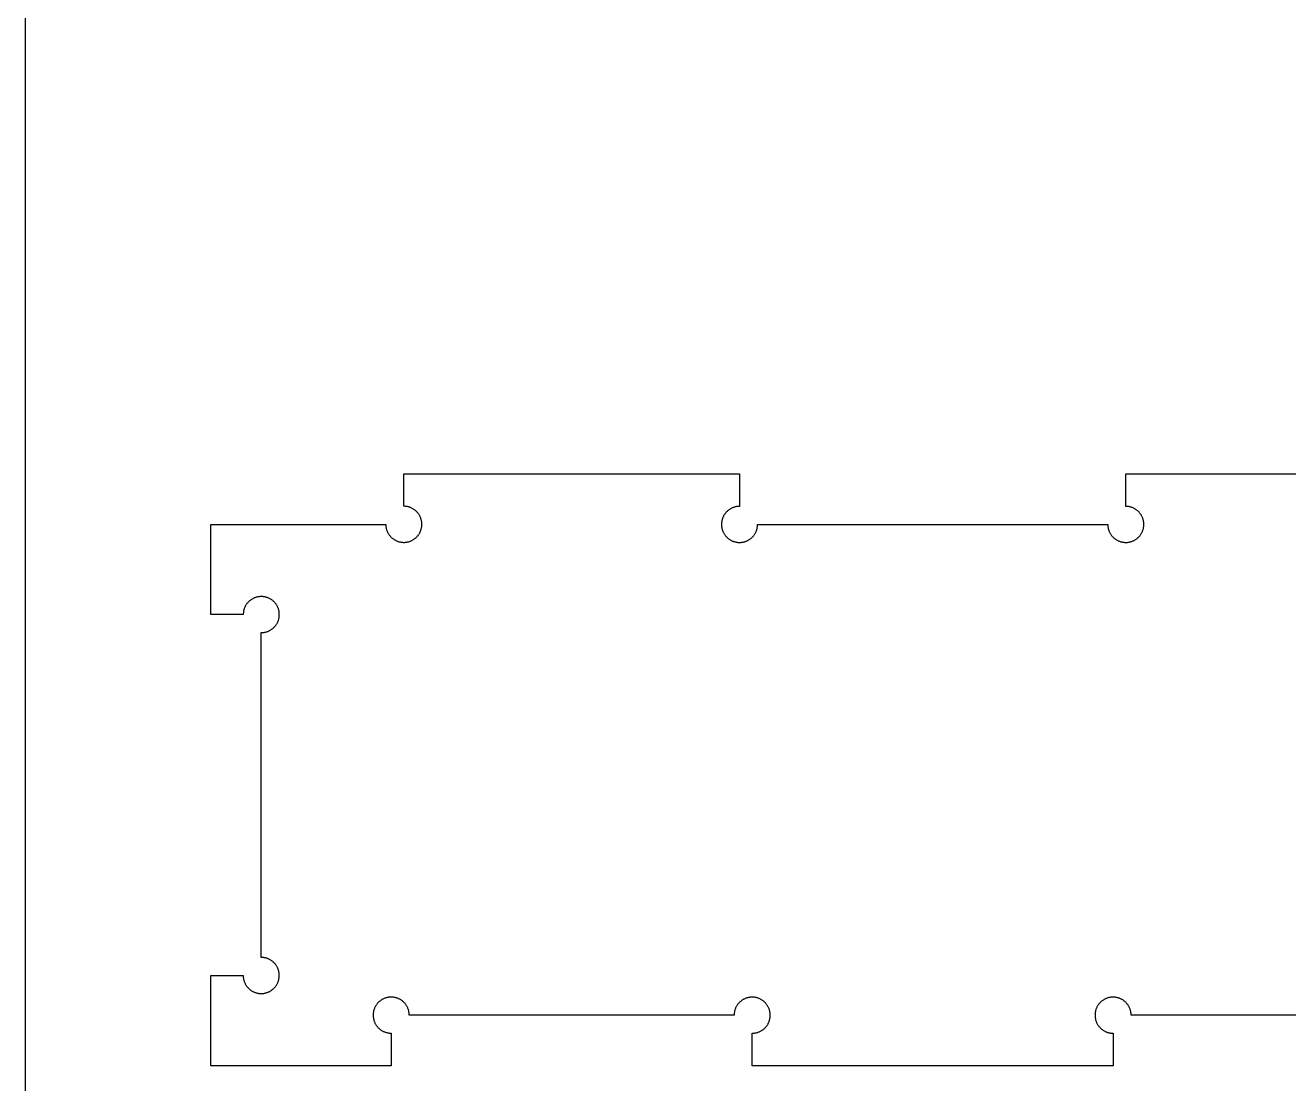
# Model space of a CAD drawing. Header units: millimetres. Extents: x -5 to 101, y -5 to 95.
# Drawn here: x -5 to 30, y 15.67 to 45 of the extents above; entities that cross this region are included whole.
import ezdxf

# ---------------------------------------------------------------- set-up
doc = ezdxf.new("R2010")
doc.units = ezdxf.units.MM
doc.layers.add('Default', color=18, linetype='Continuous', true_color=0x000000)

msp = doc.modelspace()

# ---------------------------------------------------------------- linework, layer by layer
at = {"layer": 'Default'}
for p, q in [((-5, 95), (-5, -5)), ((5.486, 31.671), (5.486, 32.569)), ((5.486, 32.569), (14.786, 32.569)), ((14.786, 32.569), (14.786, 31.668)), ((25.486, 31.669), (25.486, 32.569)), ((25.486, 32.569), (34.786, 32.569)), ((5.503, 31.67), (5.486, 31.671)), ((5.52, 31.669), (5.503, 31.67)), ((5.538, 31.668), (5.52, 31.669)), ((5.555, 31.666), (5.538, 31.668)), ((5.572, 31.663), (5.555, 31.666)), ((5.589, 31.66), (5.572, 31.663)), ((5.606, 31.656), (5.589, 31.66)), ((5.623, 31.651), (5.606, 31.656)), ((5.64, 31.646), (5.623, 31.651)), ((5.656, 31.641), (5.64, 31.646)), ((5.673, 31.634), (5.656, 31.641)), ((5.689, 31.627), (5.673, 31.634)), ((5.705, 31.62), (5.689, 31.627)), ((5.72, 31.612), (5.705, 31.62)), ((5.735, 31.604), (5.72, 31.612)), ((5.75, 31.595), (5.735, 31.604)), ((5.765, 31.585), (5.75, 31.595)), ((5.779, 31.575), (5.765, 31.585)), ((5.793, 31.565), (5.779, 31.575)), ((5.807, 31.554), (5.793, 31.565)), ((5.82, 31.542), (5.807, 31.554)), ((5.833, 31.531), (5.82, 31.542)), ((5.845, 31.518), (5.833, 31.531)), ((5.857, 31.506), (5.845, 31.518)), ((5.869, 31.492), (5.857, 31.506)), ((14.416, 31.505), (14.405, 31.492)), ((14.428, 31.518), (14.416, 31.505)), ((14.441, 31.53), (14.428, 31.518)), ((14.453, 31.542), (14.441, 31.53)), ((14.467, 31.553), (14.453, 31.542)), ((14.48, 31.564), (14.467, 31.553)), ((14.494, 31.574), (14.48, 31.564)), ((14.508, 31.584), (14.494, 31.574)), ((14.523, 31.593), (14.508, 31.584)), ((14.538, 31.602), (14.523, 31.593)), ((14.553, 31.611), (14.538, 31.602)), ((14.568, 31.618), (14.553, 31.611)), ((14.584, 31.626), (14.568, 31.618)), ((14.6, 31.632), (14.584, 31.626)), ((14.616, 31.639), (14.6, 31.632)), ((14.633, 31.644), (14.616, 31.639)), ((14.649, 31.649), (14.633, 31.644)), ((14.666, 31.654), (14.649, 31.649)), ((14.683, 31.658), (14.666, 31.654)), ((14.7, 31.661), (14.683, 31.658)), ((14.717, 31.663), (14.7, 31.661)), ((14.734, 31.666), (14.717, 31.663)), ((14.751, 31.667), (14.734, 31.666)), ((14.769, 31.668), (14.751, 31.667)), ((14.786, 31.668), (14.769, 31.668)), ((25.503, 31.669), (25.486, 31.669)), ((25.52, 31.668), (25.503, 31.669)), ((25.537, 31.667), (25.52, 31.668)), ((25.555, 31.664), (25.537, 31.667)), ((25.572, 31.662), (25.555, 31.664)), ((25.589, 31.658), (25.572, 31.662)), ((25.606, 31.655), (25.589, 31.658)), ((25.622, 31.65), (25.606, 31.655)), ((25.639, 31.645), (25.622, 31.65)), ((25.655, 31.64), (25.639, 31.645)), ((25.672, 31.633), (25.655, 31.64)), ((25.688, 31.627), (25.672, 31.633)), ((25.703, 31.619), (25.688, 31.627)), ((25.719, 31.612), (25.703, 31.619)), ((25.734, 31.603), (25.719, 31.612)), ((25.749, 31.595), (25.734, 31.603)), ((25.763, 31.585), (25.749, 31.595)), ((25.778, 31.575), (25.763, 31.585)), ((25.792, 31.565), (25.778, 31.575)), ((25.805, 31.554), (25.792, 31.565)), ((25.818, 31.543), (25.805, 31.554)), ((25.831, 31.531), (25.818, 31.543)), ((25.843, 31.519), (25.831, 31.531)), ((25.855, 31.506), (25.843, 31.519)), ((25.867, 31.493), (25.855, 31.506)), ((0.136, 28.669), (0.136, 31.169)), ((0.136, 31.169), (4.986, 31.169)), ((4.986, 31.169), (4.986, 31.152)), ((4.986, 31.152), (4.987, 31.134)), ((5.88, 31.479), (5.869, 31.492)), ((5.89, 31.465), (5.88, 31.479)), ((5.9, 31.451), (5.89, 31.465)), ((5.91, 31.436), (5.9, 31.451)), ((5.919, 31.421), (5.91, 31.436)), ((5.927, 31.406), (5.919, 31.421)), ((5.935, 31.39), (5.927, 31.406)), ((5.942, 31.374), (5.935, 31.39)), ((5.949, 31.358), (5.942, 31.374)), ((5.955, 31.342), (5.949, 31.358)), ((5.961, 31.326), (5.955, 31.342)), ((5.966, 31.309), (5.961, 31.326)), ((5.971, 31.292), (5.966, 31.309)), ((5.975, 31.275), (5.971, 31.292)), ((5.978, 31.258), (5.975, 31.275)), ((5.981, 31.241), (5.978, 31.258)), ((5.983, 31.224), (5.981, 31.241)), ((5.985, 31.206), (5.983, 31.224)), ((5.986, 31.189), (5.985, 31.206)), ((5.985, 31.136), (5.986, 31.154)), ((5.986, 31.171), (5.986, 31.189)), ((5.986, 31.154), (5.986, 31.171)), ((14.287, 31.191), (14.286, 31.174)), ((14.286, 31.174), (14.286, 31.157)), ((14.286, 31.157), (14.287, 31.139)), ((14.288, 31.208), (14.287, 31.191)), ((14.289, 31.226), (14.288, 31.208)), ((14.292, 31.243), (14.289, 31.226)), ((14.295, 31.26), (14.292, 31.243)), ((14.298, 31.277), (14.295, 31.26)), ((14.302, 31.294), (14.298, 31.277)), ((14.307, 31.31), (14.302, 31.294)), ((14.312, 31.327), (14.307, 31.31)), ((14.318, 31.343), (14.312, 31.327)), ((14.324, 31.359), (14.318, 31.343)), ((14.331, 31.375), (14.324, 31.359)), ((14.338, 31.391), (14.331, 31.375)), ((14.346, 31.406), (14.338, 31.391)), ((14.355, 31.421), (14.346, 31.406)), ((14.364, 31.436), (14.355, 31.421)), ((14.374, 31.451), (14.364, 31.436)), ((14.384, 31.465), (14.374, 31.451)), ((14.394, 31.479), (14.384, 31.465)), ((14.405, 31.492), (14.394, 31.479)), ((15.285, 31.134), (15.286, 31.152)), ((15.286, 31.152), (15.286, 31.169)), ((15.286, 31.169), (24.986, 31.169)), ((24.986, 31.169), (24.986, 31.152)), ((24.986, 31.152), (24.987, 31.134)), ((25.878, 31.48), (25.867, 31.493)), ((25.888, 31.466), (25.878, 31.48)), ((25.898, 31.452), (25.888, 31.466)), ((25.908, 31.438), (25.898, 31.452)), ((25.917, 31.423), (25.908, 31.438)), ((25.925, 31.408), (25.917, 31.423)), ((25.933, 31.392), (25.925, 31.408)), ((25.941, 31.377), (25.933, 31.392)), ((25.948, 31.361), (25.941, 31.377)), ((25.954, 31.345), (25.948, 31.361)), ((25.96, 31.328), (25.954, 31.345)), ((25.965, 31.312), (25.96, 31.328)), ((25.97, 31.295), (25.965, 31.312)), ((25.974, 31.278), (25.97, 31.295)), ((25.977, 31.261), (25.974, 31.278)), ((25.98, 31.244), (25.977, 31.261)), ((25.983, 31.227), (25.98, 31.244)), ((25.984, 31.21), (25.983, 31.227)), ((25.985, 31.193), (25.984, 31.21)), ((25.986, 31.175), (25.985, 31.193)), ((25.985, 31.141), (25.986, 31.158)), ((25.986, 31.158), (25.986, 31.175)), ((4.987, 31.134), (4.989, 31.117)), ((4.989, 31.117), (4.991, 31.099)), ((4.991, 31.099), (4.994, 31.082)), ((4.994, 31.082), (4.997, 31.065)), ((4.997, 31.065), (5.001, 31.048)), ((5.001, 31.048), (5.006, 31.031)), ((5.006, 31.031), (5.011, 31.015)), ((5.011, 31.015), (5.017, 30.998)), ((5.017, 30.998), (5.023, 30.982)), ((5.023, 30.982), (5.03, 30.966)), ((5.03, 30.966), (5.037, 30.95)), ((5.037, 30.95), (5.045, 30.935)), ((5.045, 30.935), (5.054, 30.919)), ((5.054, 30.919), (5.063, 30.904)), ((5.063, 30.904), (5.072, 30.89)), ((5.072, 30.89), (5.082, 30.876)), ((5.082, 30.876), (5.093, 30.862)), ((5.093, 30.862), (5.104, 30.848)), ((5.104, 30.848), (5.115, 30.835)), ((5.115, 30.835), (5.127, 30.822)), ((5.127, 30.822), (5.139, 30.81)), ((5.139, 30.81), (5.152, 30.798)), ((5.821, 30.8), (5.834, 30.812)), ((5.834, 30.812), (5.846, 30.824)), ((5.846, 30.824), (5.858, 30.837)), ((5.858, 30.837), (5.869, 30.85)), ((5.869, 30.85), (5.88, 30.863)), ((5.88, 30.863), (5.891, 30.877)), ((5.891, 30.877), (5.901, 30.892)), ((5.901, 30.892), (5.91, 30.906)), ((5.91, 30.906), (5.919, 30.921)), ((5.919, 30.921), (5.928, 30.937)), ((5.928, 30.937), (5.936, 30.952)), ((5.936, 30.952), (5.943, 30.968)), ((5.943, 30.968), (5.95, 30.984)), ((5.95, 30.984), (5.956, 31)), ((5.956, 31), (5.962, 31.017)), ((5.962, 31.017), (5.967, 31.033)), ((5.967, 31.033), (5.971, 31.05)), ((5.971, 31.05), (5.975, 31.067)), ((5.975, 31.067), (5.978, 31.084)), ((5.978, 31.084), (5.981, 31.102)), ((5.981, 31.102), (5.983, 31.119)), ((5.983, 31.119), (5.985, 31.136)), ((14.287, 31.139), (14.288, 31.122)), ((14.288, 31.122), (14.29, 31.105)), ((14.29, 31.105), (14.293, 31.088)), ((14.293, 31.088), (14.296, 31.07)), ((14.296, 31.07), (14.299, 31.054)), ((14.299, 31.054), (14.304, 31.037)), ((14.304, 31.037), (14.309, 31.02)), ((14.309, 31.02), (14.314, 31.004)), ((14.314, 31.004), (14.32, 30.987)), ((14.32, 30.987), (14.326, 30.971)), ((14.326, 30.971), (14.334, 30.956)), ((14.334, 30.956), (14.341, 30.94)), ((14.341, 30.94), (14.349, 30.925)), ((14.349, 30.925), (14.358, 30.91)), ((14.358, 30.91), (14.367, 30.895)), ((14.367, 30.895), (14.377, 30.881)), ((14.377, 30.881), (14.387, 30.867)), ((14.387, 30.867), (14.398, 30.853)), ((14.398, 30.853), (14.409, 30.84)), ((14.409, 30.84), (14.421, 30.827)), ((14.421, 30.827), (14.433, 30.814)), ((14.433, 30.814), (14.445, 30.802)), ((14.445, 30.802), (14.458, 30.791)), ((15.123, 30.799), (15.136, 30.811)), ((15.136, 30.811), (15.148, 30.823)), ((15.148, 30.823), (15.16, 30.836)), ((15.16, 30.836), (15.171, 30.849)), ((15.171, 30.849), (15.182, 30.863)), ((15.182, 30.863), (15.192, 30.877)), ((15.192, 30.877), (15.202, 30.891)), ((15.202, 30.891), (15.212, 30.906)), ((15.212, 30.906), (15.22, 30.92)), ((15.22, 30.92), (15.229, 30.936)), ((15.229, 30.936), (15.236, 30.951)), ((15.236, 30.951), (15.244, 30.967)), ((15.244, 30.967), (15.25, 30.983)), ((15.25, 30.983), (15.257, 30.999)), ((15.257, 30.999), (15.262, 31.015)), ((15.262, 31.015), (15.267, 31.032)), ((15.267, 31.032), (15.272, 31.049)), ((15.272, 31.049), (15.275, 31.066)), ((15.275, 31.066), (15.279, 31.083)), ((15.279, 31.083), (15.281, 31.1)), ((15.281, 31.1), (15.283, 31.117)), ((15.283, 31.117), (15.285, 31.134)), ((24.987, 31.134), (24.989, 31.117)), ((24.989, 31.117), (24.991, 31.1)), ((24.991, 31.1), (24.994, 31.083)), ((24.994, 31.083), (24.997, 31.066)), ((24.997, 31.066), (25.001, 31.049)), ((25.001, 31.049), (25.005, 31.032)), ((25.005, 31.032), (25.01, 31.016)), ((25.01, 31.016), (25.016, 30.999)), ((25.016, 30.999), (25.022, 30.983)), ((25.022, 30.983), (25.029, 30.967)), ((25.029, 30.967), (25.036, 30.951)), ((25.036, 30.951), (25.044, 30.936)), ((25.044, 30.936), (25.052, 30.921)), ((25.052, 30.921), (25.061, 30.906)), ((25.061, 30.906), (25.07, 30.891)), ((25.07, 30.891), (25.08, 30.877)), ((25.08, 30.877), (25.091, 30.863)), ((25.091, 30.863), (25.102, 30.85)), ((25.102, 30.85), (25.113, 30.836)), ((25.113, 30.836), (25.125, 30.824)), ((25.125, 30.824), (25.137, 30.811)), ((25.137, 30.811), (25.149, 30.799)), ((25.815, 30.792), (25.827, 30.804)), ((25.827, 30.804), (25.84, 30.816)), ((25.84, 30.816), (25.852, 30.828)), ((25.852, 30.828), (25.863, 30.841)), ((25.863, 30.841), (25.875, 30.854)), ((25.875, 30.854), (25.885, 30.868)), ((25.885, 30.868), (25.895, 30.882)), ((25.895, 30.882), (25.905, 30.896)), ((25.905, 30.896), (25.914, 30.911)), ((25.914, 30.911), (25.923, 30.926)), ((25.923, 30.926), (25.931, 30.941)), ((25.931, 30.941), (25.939, 30.957)), ((25.939, 30.957), (25.946, 30.973)), ((25.946, 30.973), (25.952, 30.989)), ((25.952, 30.989), (25.958, 31.005)), ((25.958, 31.005), (25.964, 31.022)), ((25.964, 31.022), (25.969, 31.038)), ((25.969, 31.038), (25.973, 31.055)), ((25.973, 31.055), (25.977, 31.072)), ((25.977, 31.072), (25.98, 31.089)), ((25.98, 31.089), (25.982, 31.106)), ((25.982, 31.106), (25.984, 31.123)), ((25.984, 31.123), (25.985, 31.141)), ((5.152, 30.798), (5.165, 30.787)), ((5.165, 30.787), (5.179, 30.776)), ((5.179, 30.776), (5.193, 30.765)), ((5.193, 30.765), (5.207, 30.755)), ((5.207, 30.755), (5.222, 30.746)), ((5.222, 30.746), (5.237, 30.737)), ((5.237, 30.737), (5.252, 30.728)), ((5.252, 30.728), (5.268, 30.721)), ((5.268, 30.721), (5.284, 30.713)), ((5.284, 30.713), (5.3, 30.706)), ((5.3, 30.706), (5.316, 30.7)), ((5.316, 30.7), (5.333, 30.695)), ((5.333, 30.695), (5.349, 30.69)), ((5.349, 30.69), (5.366, 30.685)), ((5.366, 30.685), (5.383, 30.681)), ((5.383, 30.681), (5.4, 30.678)), ((5.4, 30.678), (5.417, 30.675)), ((5.417, 30.675), (5.435, 30.673)), ((5.435, 30.673), (5.452, 30.672)), ((5.452, 30.672), (5.47, 30.671)), ((5.47, 30.671), (5.487, 30.671)), ((5.487, 30.671), (5.504, 30.671)), ((5.504, 30.671), (5.522, 30.672)), ((5.522, 30.672), (5.539, 30.673)), ((5.539, 30.673), (5.557, 30.676)), ((5.557, 30.676), (5.574, 30.678)), ((5.574, 30.678), (5.591, 30.682)), ((5.591, 30.682), (5.608, 30.686)), ((5.608, 30.686), (5.625, 30.69)), ((5.625, 30.69), (5.641, 30.695)), ((5.641, 30.695), (5.658, 30.701)), ((5.658, 30.701), (5.674, 30.707)), ((5.674, 30.707), (5.69, 30.714)), ((5.69, 30.714), (5.706, 30.722)), ((5.706, 30.722), (5.721, 30.73)), ((5.721, 30.73), (5.737, 30.738)), ((5.737, 30.738), (5.752, 30.747)), ((5.752, 30.747), (5.766, 30.757)), ((5.766, 30.757), (5.781, 30.767)), ((5.781, 30.767), (5.794, 30.777)), ((5.794, 30.777), (5.808, 30.788)), ((5.808, 30.788), (5.821, 30.8)), ((14.458, 30.791), (14.471, 30.78)), ((14.471, 30.78), (14.485, 30.769)), ((14.485, 30.769), (14.499, 30.759)), ((14.499, 30.759), (14.513, 30.749)), ((14.513, 30.749), (14.528, 30.74)), ((14.528, 30.74), (14.543, 30.731)), ((14.543, 30.731), (14.558, 30.723)), ((14.558, 30.723), (14.574, 30.716)), ((14.574, 30.716), (14.59, 30.708)), ((14.59, 30.708), (14.606, 30.702)), ((14.606, 30.702), (14.622, 30.696)), ((14.622, 30.696), (14.639, 30.691)), ((14.639, 30.691), (14.655, 30.686)), ((14.655, 30.686), (14.672, 30.681)), ((14.672, 30.681), (14.689, 30.678)), ((14.689, 30.678), (14.706, 30.675)), ((14.706, 30.675), (14.723, 30.672)), ((14.723, 30.672), (14.74, 30.67)), ((14.74, 30.67), (14.758, 30.669)), ((14.758, 30.669), (14.775, 30.668)), ((14.775, 30.668), (14.792, 30.668)), ((14.792, 30.668), (14.81, 30.669)), ((14.81, 30.669), (14.827, 30.67)), ((14.827, 30.67), (14.844, 30.672)), ((14.844, 30.672), (14.861, 30.674)), ((14.861, 30.674), (14.878, 30.677)), ((14.878, 30.677), (14.895, 30.68)), ((14.895, 30.68), (14.912, 30.684)), ((14.912, 30.684), (14.929, 30.689)), ((14.929, 30.689), (14.945, 30.694)), ((14.945, 30.694), (14.962, 30.7)), ((14.962, 30.7), (14.978, 30.707)), ((14.978, 30.707), (14.994, 30.713)), ((14.994, 30.713), (15.009, 30.721)), ((15.009, 30.721), (15.025, 30.729)), ((15.025, 30.729), (15.04, 30.737)), ((15.04, 30.737), (15.055, 30.747)), ((15.055, 30.747), (15.069, 30.756)), ((15.069, 30.756), (15.083, 30.766)), ((15.083, 30.766), (15.097, 30.777)), ((15.097, 30.777), (15.11, 30.788)), ((15.11, 30.788), (15.123, 30.799)), ((25.149, 30.799), (25.162, 30.788)), ((25.162, 30.788), (25.176, 30.777)), ((25.176, 30.777), (25.19, 30.767)), ((25.19, 30.767), (25.204, 30.757)), ((25.204, 30.757), (25.218, 30.747)), ((25.218, 30.747), (25.233, 30.738)), ((25.233, 30.738), (25.248, 30.729)), ((25.248, 30.729), (25.263, 30.721)), ((25.263, 30.721), (25.279, 30.714)), ((25.279, 30.714), (25.295, 30.707)), ((25.295, 30.707), (25.311, 30.701)), ((25.311, 30.701), (25.327, 30.695)), ((25.327, 30.695), (25.344, 30.69)), ((25.344, 30.69), (25.361, 30.685)), ((25.361, 30.685), (25.377, 30.681)), ((25.377, 30.681), (25.394, 30.678)), ((25.394, 30.678), (25.412, 30.675)), ((25.412, 30.675), (25.429, 30.672)), ((25.429, 30.672), (25.446, 30.671)), ((25.446, 30.671), (25.463, 30.67)), ((25.463, 30.67), (25.481, 30.669)), ((25.481, 30.669), (25.498, 30.669)), ((25.498, 30.669), (25.515, 30.67)), ((25.515, 30.67), (25.532, 30.671)), ((25.532, 30.671), (25.55, 30.673)), ((25.55, 30.673), (25.567, 30.676)), ((25.567, 30.676), (25.584, 30.679)), ((25.584, 30.679), (25.601, 30.683)), ((25.601, 30.683), (25.618, 30.687)), ((25.618, 30.687), (25.634, 30.692)), ((25.634, 30.692), (25.651, 30.697)), ((25.651, 30.697), (25.667, 30.703)), ((25.667, 30.703), (25.683, 30.71)), ((25.683, 30.71), (25.699, 30.717)), ((25.699, 30.717), (25.714, 30.724)), ((25.714, 30.724), (25.73, 30.732)), ((25.73, 30.732), (25.745, 30.741)), ((25.745, 30.741), (25.759, 30.75)), ((25.759, 30.75), (25.774, 30.76)), ((25.774, 30.76), (25.788, 30.77)), ((25.788, 30.77), (25.801, 30.781)), ((25.801, 30.781), (25.815, 30.792)), ((1.214, 29.051), (1.201, 29.039)), ((1.228, 29.062), (1.214, 29.051)), ((1.241, 29.072), (1.228, 29.062)), ((1.255, 29.082), (1.241, 29.072)), ((1.27, 29.092), (1.255, 29.082)), ((1.285, 29.101), (1.27, 29.092)), ((1.3, 29.109), (1.285, 29.101)), ((1.315, 29.117), (1.3, 29.109)), ((1.331, 29.125), (1.315, 29.117)), ((1.347, 29.132), (1.331, 29.125)), ((1.363, 29.138), (1.347, 29.132)), ((1.379, 29.144), (1.363, 29.138)), ((1.396, 29.149), (1.379, 29.144)), ((1.413, 29.154), (1.396, 29.149)), ((1.429, 29.158), (1.413, 29.154)), ((1.446, 29.161), (1.429, 29.158)), ((1.464, 29.164), (1.446, 29.161)), ((1.481, 29.166), (1.464, 29.164)), ((1.498, 29.168), (1.481, 29.166)), ((1.515, 29.169), (1.498, 29.168)), ((1.533, 29.17), (1.515, 29.169)), ((1.55, 29.17), (1.533, 29.17)), ((1.567, 29.169), (1.55, 29.17)), ((1.585, 29.168), (1.567, 29.169)), ((1.602, 29.166), (1.585, 29.168)), ((1.619, 29.163), (1.602, 29.166)), ((1.636, 29.16), (1.619, 29.163)), ((1.653, 29.156), (1.636, 29.16)), ((1.67, 29.152), (1.653, 29.156)), ((1.687, 29.147), (1.67, 29.152)), ((1.703, 29.142), (1.687, 29.147)), ((1.719, 29.136), (1.703, 29.142)), ((1.735, 29.129), (1.719, 29.136)), ((1.751, 29.122), (1.735, 29.129)), ((1.767, 29.114), (1.751, 29.122)), ((1.782, 29.106), (1.767, 29.114)), ((1.797, 29.097), (1.782, 29.106)), ((1.812, 29.088), (1.797, 29.097)), ((1.826, 29.078), (1.812, 29.088)), ((1.84, 29.068), (1.826, 29.078)), ((1.854, 29.058), (1.84, 29.068)), ((1.867, 29.046), (1.854, 29.058)), ((1.039, 28.704), (1.038, 28.686)), ((1.041, 28.721), (1.039, 28.704)), ((1.043, 28.738), (1.041, 28.721)), ((1.045, 28.755), (1.043, 28.738)), ((1.049, 28.772), (1.045, 28.755)), ((1.053, 28.789), (1.049, 28.772)), ((1.057, 28.806), (1.053, 28.789)), ((1.062, 28.823), (1.057, 28.806)), ((1.068, 28.839), (1.062, 28.823)), ((1.074, 28.855), (1.068, 28.839)), ((1.08, 28.871), (1.074, 28.855)), ((1.088, 28.887), (1.08, 28.871)), ((1.096, 28.903), (1.088, 28.887)), ((1.104, 28.918), (1.096, 28.903)), ((1.113, 28.933), (1.104, 28.918)), ((1.122, 28.947), (1.113, 28.933)), ((1.132, 28.961), (1.122, 28.947)), ((1.142, 28.975), (1.132, 28.961)), ((1.153, 28.989), (1.142, 28.975)), ((1.165, 29.002), (1.153, 28.989)), ((1.176, 29.015), (1.165, 29.002)), ((1.188, 29.027), (1.176, 29.015)), ((1.201, 29.039), (1.188, 29.027)), ((1.88, 29.035), (1.867, 29.046)), ((1.892, 29.023), (1.88, 29.035)), ((1.904, 29.01), (1.892, 29.023)), ((1.916, 28.997), (1.904, 29.01)), ((1.927, 28.984), (1.916, 28.997)), ((1.938, 28.97), (1.927, 28.984)), ((1.948, 28.956), (1.938, 28.97)), ((1.958, 28.942), (1.948, 28.956)), ((1.967, 28.927), (1.958, 28.942)), ((1.975, 28.912), (1.967, 28.927)), ((1.984, 28.897), (1.975, 28.912)), ((1.991, 28.881), (1.984, 28.897)), ((1.998, 28.865), (1.991, 28.881)), ((2.005, 28.849), (1.998, 28.865)), ((2.011, 28.833), (2.005, 28.849)), ((2.016, 28.816), (2.011, 28.833)), ((2.021, 28.8), (2.016, 28.816)), ((2.025, 28.783), (2.021, 28.8)), ((2.029, 28.766), (2.025, 28.783)), ((2.032, 28.749), (2.029, 28.766)), ((2.034, 28.732), (2.032, 28.749)), ((2.036, 28.714), (2.034, 28.732)), ((2.037, 28.697), (2.036, 28.714)), ((1.038, 28.669), (0.136, 28.669)), ((1.038, 28.686), (1.038, 28.669)), ((1.918, 28.344), (1.929, 28.358)), ((1.929, 28.358), (1.939, 28.372)), ((1.939, 28.372), (1.95, 28.386)), ((1.95, 28.386), (1.959, 28.4)), ((1.959, 28.4), (1.968, 28.415)), ((1.968, 28.415), (1.977, 28.43)), ((1.977, 28.43), (1.985, 28.445)), ((1.985, 28.445), (1.992, 28.461)), ((1.992, 28.461), (1.999, 28.477)), ((1.999, 28.477), (2.006, 28.493)), ((2.006, 28.493), (2.012, 28.509)), ((2.012, 28.509), (2.017, 28.526)), ((2.017, 28.526), (2.022, 28.542)), ((2.022, 28.542), (2.026, 28.559)), ((2.026, 28.559), (2.029, 28.576)), ((2.029, 28.576), (2.032, 28.593)), ((2.032, 28.593), (2.035, 28.611)), ((2.035, 28.611), (2.036, 28.628)), ((2.036, 28.628), (2.037, 28.645)), ((2.038, 28.68), (2.037, 28.697)), ((2.037, 28.645), (2.038, 28.662)), ((2.038, 28.662), (2.038, 28.68)), ((1.536, 19.17), (1.536, 28.17)), ((1.536, 28.17), (1.553, 28.17)), ((1.553, 28.17), (1.57, 28.171)), ((1.57, 28.171), (1.587, 28.172)), ((1.587, 28.172), (1.605, 28.174)), ((1.605, 28.174), (1.622, 28.177)), ((1.622, 28.177), (1.639, 28.18)), ((1.639, 28.18), (1.656, 28.184)), ((1.656, 28.184), (1.673, 28.188)), ((1.673, 28.188), (1.689, 28.193)), ((1.689, 28.193), (1.706, 28.199)), ((1.706, 28.199), (1.722, 28.205)), ((1.722, 28.205), (1.738, 28.211)), ((1.738, 28.211), (1.754, 28.219)), ((1.754, 28.219), (1.769, 28.226)), ((1.769, 28.226), (1.785, 28.235)), ((1.785, 28.235), (1.799, 28.243)), ((1.799, 28.243), (1.814, 28.253)), ((1.814, 28.253), (1.828, 28.263)), ((1.828, 28.263), (1.842, 28.273)), ((1.842, 28.273), (1.856, 28.284)), ((1.856, 28.284), (1.869, 28.295)), ((1.869, 28.295), (1.882, 28.307)), ((1.882, 28.307), (1.894, 28.319)), ((1.894, 28.319), (1.906, 28.331)), ((1.906, 28.331), (1.918, 28.344)), ((1.553, 19.169), (1.536, 19.17)), ((1.57, 19.168), (1.553, 19.169)), ((1.588, 19.167), (1.57, 19.168)), ((1.605, 19.165), (1.588, 19.167)), ((1.622, 19.162), (1.605, 19.165)), ((1.639, 19.159), (1.622, 19.162)), ((1.656, 19.155), (1.639, 19.159)), ((1.673, 19.15), (1.656, 19.155)), ((1.69, 19.145), (1.673, 19.15)), ((1.707, 19.139), (1.69, 19.145)), ((1.723, 19.133), (1.707, 19.139)), ((1.739, 19.126), (1.723, 19.133)), ((1.755, 19.119), (1.739, 19.126)), ((1.77, 19.111), (1.755, 19.119)), ((1.786, 19.103), (1.77, 19.111)), ((1.801, 19.094), (1.786, 19.103)), ((1.815, 19.084), (1.801, 19.094)), ((1.829, 19.074), (1.815, 19.084)), ((1.843, 19.064), (1.829, 19.074)), ((1.857, 19.053), (1.843, 19.064)), ((1.87, 19.041), (1.857, 19.053)), ((1.883, 19.029), (1.87, 19.041)), ((1.895, 19.017), (1.883, 19.029)), ((1.907, 19.004), (1.895, 19.017)), ((1.919, 18.991), (1.907, 19.004)), ((1.93, 18.978), (1.919, 18.991)), ((1.94, 18.964), (1.93, 18.978)), ((1.95, 18.949), (1.94, 18.964)), ((1.96, 18.935), (1.95, 18.949)), ((1.969, 18.92), (1.96, 18.935)), ((1.977, 18.905), (1.969, 18.92)), ((1.985, 18.889), (1.977, 18.905)), ((0.136, 16.169), (0.136, 18.669)), ((0.136, 18.669), (1.036, 18.669)), ((1.036, 18.669), (1.036, 18.652)), ((1.036, 18.652), (1.037, 18.634)), ((1.037, 18.634), (1.039, 18.617)), ((1.039, 18.617), (1.041, 18.599)), ((1.041, 18.599), (1.044, 18.582)), ((1.044, 18.582), (1.047, 18.565)), ((1.047, 18.565), (1.051, 18.548)), ((1.992, 18.873), (1.985, 18.889)), ((1.999, 18.857), (1.992, 18.873)), ((2.006, 18.841), (1.999, 18.857)), ((2.011, 18.824), (2.006, 18.841)), ((2.016, 18.808), (2.011, 18.824)), ((2.021, 18.791), (2.016, 18.808)), ((2.025, 18.774), (2.021, 18.791)), ((2.021, 18.549), (2.025, 18.566)), ((2.028, 18.757), (2.025, 18.774)), ((2.025, 18.566), (2.028, 18.583)), ((2.031, 18.739), (2.028, 18.757)), ((2.028, 18.583), (2.031, 18.6)), ((2.033, 18.722), (2.031, 18.739)), ((2.031, 18.6), (2.033, 18.618)), ((2.035, 18.705), (2.033, 18.722)), ((2.033, 18.618), (2.035, 18.635)), ((2.036, 18.687), (2.035, 18.705)), ((2.035, 18.635), (2.036, 18.652)), ((2.036, 18.67), (2.036, 18.687)), ((2.036, 18.652), (2.036, 18.67)), ((1.051, 18.548), (1.055, 18.531)), ((1.055, 18.531), (1.06, 18.515)), ((1.06, 18.515), (1.066, 18.498)), ((1.066, 18.498), (1.072, 18.482)), ((1.072, 18.482), (1.079, 18.466)), ((1.079, 18.466), (1.087, 18.45)), ((1.087, 18.45), (1.095, 18.434)), ((1.095, 18.434), (1.103, 18.419)), ((1.103, 18.419), (1.112, 18.404)), ((1.112, 18.404), (1.122, 18.389)), ((1.122, 18.389), (1.132, 18.375)), ((1.132, 18.375), (1.142, 18.361)), ((1.142, 18.361), (1.153, 18.348)), ((1.153, 18.348), (1.165, 18.335)), ((1.165, 18.335), (1.177, 18.322)), ((1.177, 18.322), (1.189, 18.31)), ((1.189, 18.31), (1.202, 18.298)), ((1.202, 18.298), (1.215, 18.286)), ((1.215, 18.286), (1.228, 18.275)), ((1.228, 18.275), (1.242, 18.265)), ((1.242, 18.265), (1.257, 18.255)), ((1.257, 18.255), (1.271, 18.245)), ((1.271, 18.245), (1.286, 18.236)), ((1.286, 18.236), (1.302, 18.228)), ((1.302, 18.228), (1.317, 18.22)), ((1.317, 18.22), (1.333, 18.213)), ((1.333, 18.213), (1.349, 18.206)), ((1.349, 18.206), (1.365, 18.2)), ((1.707, 18.2), (1.724, 18.206)), ((1.724, 18.206), (1.74, 18.213)), ((1.74, 18.213), (1.755, 18.22)), ((1.755, 18.22), (1.771, 18.228)), ((1.771, 18.228), (1.786, 18.237)), ((1.786, 18.237), (1.801, 18.246)), ((1.801, 18.246), (1.816, 18.255)), ((1.816, 18.255), (1.83, 18.265)), ((1.83, 18.265), (1.844, 18.276)), ((1.844, 18.276), (1.858, 18.287)), ((1.858, 18.287), (1.871, 18.298)), ((1.871, 18.298), (1.883, 18.31)), ((1.883, 18.31), (1.896, 18.323)), ((1.896, 18.323), (1.908, 18.335)), ((1.908, 18.335), (1.919, 18.348)), ((1.919, 18.348), (1.93, 18.362)), ((1.93, 18.362), (1.941, 18.376)), ((1.941, 18.376), (1.951, 18.39)), ((1.951, 18.39), (1.96, 18.405)), ((1.96, 18.405), (1.969, 18.42)), ((1.969, 18.42), (1.977, 18.435)), ((1.977, 18.435), (1.985, 18.451)), ((1.985, 18.451), (1.993, 18.467)), ((1.993, 18.467), (2, 18.483)), ((2, 18.483), (2.006, 18.499)), ((2.006, 18.499), (2.011, 18.515)), ((2.011, 18.515), (2.017, 18.532)), ((2.017, 18.532), (2.021, 18.549)), ((1.365, 18.2), (1.382, 18.194)), ((1.382, 18.194), (1.398, 18.189)), ((1.398, 18.189), (1.415, 18.184)), ((1.415, 18.184), (1.432, 18.18)), ((1.432, 18.18), (1.449, 18.177)), ((1.449, 18.177), (1.467, 18.174)), ((1.467, 18.174), (1.484, 18.172)), ((1.484, 18.172), (1.501, 18.171)), ((1.501, 18.171), (1.519, 18.17)), ((1.519, 18.17), (1.536, 18.17)), ((1.536, 18.17), (1.554, 18.17)), ((1.554, 18.17), (1.571, 18.171)), ((1.571, 18.171), (1.589, 18.172)), ((1.589, 18.172), (1.606, 18.174)), ((1.606, 18.174), (1.623, 18.177)), ((1.623, 18.177), (1.64, 18.181)), ((1.64, 18.181), (1.657, 18.184)), ((1.657, 18.184), (1.674, 18.189)), ((1.674, 18.189), (1.691, 18.194)), ((1.691, 18.194), (1.707, 18.2)), ((4.728, 17.859), (4.718, 17.844)), ((4.738, 17.873), (4.728, 17.859)), ((4.749, 17.886), (4.738, 17.873)), ((4.76, 17.899), (4.749, 17.886)), ((4.771, 17.912), (4.76, 17.899)), ((4.783, 17.925), (4.771, 17.912)), ((4.796, 17.937), (4.783, 17.925)), ((4.809, 17.948), (4.796, 17.937)), ((4.822, 17.959), (4.809, 17.948)), ((4.836, 17.97), (4.822, 17.959)), ((4.85, 17.98), (4.836, 17.97)), ((4.864, 17.99), (4.85, 17.98)), ((4.879, 17.999), (4.864, 17.99)), ((4.894, 18.008), (4.879, 17.999)), ((4.909, 18.016), (4.894, 18.008)), ((4.925, 18.024), (4.909, 18.016)), ((4.941, 18.031), (4.925, 18.024)), ((4.957, 18.037), (4.941, 18.031)), ((4.973, 18.043), (4.957, 18.037)), ((4.989, 18.048), (4.973, 18.043)), ((5.006, 18.053), (4.989, 18.048)), ((5.023, 18.057), (5.006, 18.053)), ((5.04, 18.061), (5.023, 18.057)), ((5.057, 18.064), (5.04, 18.061)), ((5.074, 18.067), (5.057, 18.064)), ((5.091, 18.068), (5.074, 18.067)), ((5.109, 18.07), (5.091, 18.068)), ((5.126, 18.07), (5.109, 18.07)), ((5.143, 18.07), (5.126, 18.07)), ((5.161, 18.07), (5.143, 18.07)), ((5.178, 18.069), (5.161, 18.07)), ((5.195, 18.067), (5.178, 18.069)), ((5.212, 18.065), (5.195, 18.067)), ((5.229, 18.062), (5.212, 18.065)), ((5.246, 18.058), (5.229, 18.062)), ((5.263, 18.054), (5.246, 18.058)), ((5.28, 18.049), (5.263, 18.054)), ((5.296, 18.044), (5.28, 18.049)), ((5.313, 18.038), (5.296, 18.044)), ((5.329, 18.032), (5.313, 18.038)), ((5.345, 18.025), (5.329, 18.032)), ((5.36, 18.017), (5.345, 18.025)), ((5.376, 18.009), (5.36, 18.017)), ((5.391, 18.001), (5.376, 18.009)), ((5.405, 17.992), (5.391, 18.001)), ((5.42, 17.982), (5.405, 17.992)), ((5.434, 17.972), (5.42, 17.982)), ((5.448, 17.962), (5.434, 17.972)), ((5.461, 17.951), (5.448, 17.962)), ((5.474, 17.939), (5.461, 17.951)), ((5.487, 17.927), (5.474, 17.939)), ((5.499, 17.915), (5.487, 17.927)), ((5.51, 17.902), (5.499, 17.915)), ((5.522, 17.889), (5.51, 17.902)), ((5.533, 17.875), (5.522, 17.889)), ((5.543, 17.861), (5.533, 17.875)), ((5.553, 17.847), (5.543, 17.861)), ((14.731, 17.861), (14.721, 17.847)), ((14.741, 17.875), (14.731, 17.861)), ((14.752, 17.888), (14.741, 17.875)), ((14.764, 17.901), (14.752, 17.888)), ((14.775, 17.914), (14.764, 17.901)), ((14.788, 17.926), (14.775, 17.914)), ((14.8, 17.938), (14.788, 17.926)), ((14.813, 17.95), (14.8, 17.938)), ((14.827, 17.961), (14.813, 17.95)), ((14.84, 17.971), (14.827, 17.961)), ((14.855, 17.981), (14.84, 17.971)), ((14.869, 17.991), (14.855, 17.981)), ((14.884, 18), (14.869, 17.991)), ((14.899, 18.008), (14.884, 18)), ((14.914, 18.016), (14.899, 18.008)), ((14.93, 18.024), (14.914, 18.016)), ((14.946, 18.03), (14.93, 18.024)), ((14.962, 18.037), (14.946, 18.03)), ((14.978, 18.043), (14.962, 18.037)), ((14.995, 18.048), (14.978, 18.043)), ((15.012, 18.052), (14.995, 18.048)), ((15.028, 18.056), (15.012, 18.052)), ((15.045, 18.06), (15.028, 18.056)), ((15.062, 18.063), (15.045, 18.06)), ((15.08, 18.065), (15.062, 18.063)), ((15.097, 18.067), (15.08, 18.065)), ((15.114, 18.068), (15.097, 18.067)), ((15.131, 18.068), (15.114, 18.068)), ((15.149, 18.068), (15.131, 18.068)), ((15.166, 18.067), (15.149, 18.068)), ((15.183, 18.066), (15.166, 18.067)), ((15.201, 18.064), (15.183, 18.066)), ((15.218, 18.062), (15.201, 18.064)), ((15.235, 18.058), (15.218, 18.062)), ((15.252, 18.055), (15.235, 18.058)), ((15.268, 18.05), (15.252, 18.055)), ((15.285, 18.046), (15.268, 18.05)), ((15.302, 18.04), (15.285, 18.046)), ((15.318, 18.034), (15.302, 18.04)), ((15.334, 18.028), (15.318, 18.034)), ((15.35, 18.02), (15.334, 18.028)), ((15.365, 18.013), (15.35, 18.02)), ((15.38, 18.005), (15.365, 18.013)), ((15.395, 17.996), (15.38, 18.005)), ((15.41, 17.987), (15.395, 17.996)), ((15.424, 17.977), (15.41, 17.987)), ((15.438, 17.967), (15.424, 17.977)), ((15.452, 17.956), (15.438, 17.967)), ((15.465, 17.945), (15.452, 17.956)), ((15.478, 17.933), (15.465, 17.945)), ((15.491, 17.921), (15.478, 17.933)), ((15.503, 17.909), (15.491, 17.921)), ((15.514, 17.896), (15.503, 17.909)), ((15.525, 17.882), (15.514, 17.896)), ((15.536, 17.869), (15.525, 17.882)), ((15.546, 17.855), (15.536, 17.869)), ((15.556, 17.84), (15.546, 17.855)), ((24.724, 17.856), (24.714, 17.841)), ((24.734, 17.87), (24.724, 17.856)), ((24.745, 17.883), (24.734, 17.87)), ((24.756, 17.897), (24.745, 17.883)), ((24.768, 17.91), (24.756, 17.897)), ((24.78, 17.922), (24.768, 17.91)), ((24.792, 17.934), (24.78, 17.922)), ((24.805, 17.946), (24.792, 17.934)), ((24.818, 17.957), (24.805, 17.946)), ((24.832, 17.968), (24.818, 17.957)), ((24.846, 17.978), (24.832, 17.968)), ((24.86, 17.988), (24.846, 17.978)), ((24.875, 17.997), (24.86, 17.988)), ((24.89, 18.005), (24.875, 17.997)), ((24.905, 18.014), (24.89, 18.005)), ((24.921, 18.021), (24.905, 18.014)), ((24.937, 18.028), (24.921, 18.021)), ((24.953, 18.035), (24.937, 18.028)), ((24.969, 18.041), (24.953, 18.035)), ((24.985, 18.046), (24.969, 18.041)), ((25.002, 18.051), (24.985, 18.046)), ((25.019, 18.056), (25.002, 18.051)), ((25.036, 18.059), (25.019, 18.056)), ((25.053, 18.062), (25.036, 18.059)), ((25.07, 18.065), (25.053, 18.062)), ((25.087, 18.067), (25.07, 18.065)), ((25.104, 18.068), (25.087, 18.067)), ((25.122, 18.069), (25.104, 18.068)), ((25.139, 18.069), (25.122, 18.069)), ((25.156, 18.069), (25.139, 18.069)), ((25.174, 18.067), (25.156, 18.069)), ((25.191, 18.066), (25.174, 18.067)), ((25.208, 18.063), (25.191, 18.066)), ((25.225, 18.061), (25.208, 18.063)), ((25.242, 18.057), (25.225, 18.061)), ((25.259, 18.053), (25.242, 18.057)), ((25.276, 18.048), (25.259, 18.053)), ((25.292, 18.043), (25.276, 18.048)), ((25.309, 18.037), (25.292, 18.043)), ((25.325, 18.031), (25.309, 18.037)), ((25.341, 18.024), (25.325, 18.031)), ((25.356, 18.017), (25.341, 18.024)), ((25.372, 18.009), (25.356, 18.017)), ((25.387, 18), (25.372, 18.009)), ((25.402, 17.991), (25.387, 18)), ((25.416, 17.982), (25.402, 17.991)), ((25.43, 17.972), (25.416, 17.982)), ((25.444, 17.961), (25.43, 17.972)), ((25.457, 17.95), (25.444, 17.961)), ((25.47, 17.939), (25.457, 17.95)), ((25.483, 17.927), (25.47, 17.939)), ((25.495, 17.914), (25.483, 17.927)), ((25.507, 17.902), (25.495, 17.914)), ((25.518, 17.889), (25.507, 17.902)), ((25.529, 17.875), (25.518, 17.889)), ((25.54, 17.861), (25.529, 17.875)), ((25.549, 17.847), (25.54, 17.861)), ((4.637, 17.6), (4.636, 17.583)), ((4.636, 17.583), (4.636, 17.566)), ((4.636, 17.566), (4.637, 17.548)), ((4.638, 17.618), (4.637, 17.6)), ((4.637, 17.548), (4.638, 17.531)), ((4.64, 17.635), (4.638, 17.618)), ((4.638, 17.531), (4.639, 17.514)), ((4.639, 17.514), (4.642, 17.497)), ((4.643, 17.652), (4.64, 17.635)), ((4.646, 17.669), (4.643, 17.652)), ((4.65, 17.686), (4.646, 17.669)), ((4.654, 17.703), (4.65, 17.686)), ((4.659, 17.719), (4.654, 17.703)), ((4.664, 17.736), (4.659, 17.719)), ((4.67, 17.752), (4.664, 17.736)), ((4.677, 17.768), (4.67, 17.752)), ((4.684, 17.784), (4.677, 17.768)), ((4.692, 17.799), (4.684, 17.784)), ((4.7, 17.815), (4.692, 17.799)), ((4.709, 17.83), (4.7, 17.815)), ((4.718, 17.844), (4.709, 17.83)), ((5.562, 17.832), (5.553, 17.847)), ((5.571, 17.818), (5.562, 17.832)), ((5.579, 17.802), (5.571, 17.818)), ((5.587, 17.787), (5.579, 17.802)), ((5.594, 17.771), (5.587, 17.787)), ((5.601, 17.755), (5.594, 17.771)), ((5.607, 17.739), (5.601, 17.755)), ((5.613, 17.722), (5.607, 17.739)), ((5.618, 17.706), (5.613, 17.722)), ((5.622, 17.689), (5.618, 17.706)), ((5.626, 17.672), (5.622, 17.689)), ((5.629, 17.655), (5.626, 17.672)), ((5.632, 17.638), (5.629, 17.655)), ((5.634, 17.621), (5.632, 17.638)), ((5.635, 17.604), (5.634, 17.621)), ((5.636, 17.586), (5.635, 17.604)), ((5.636, 17.569), (5.636, 17.586)), ((14.636, 17.569), (5.636, 17.569)), ((14.637, 17.586), (14.636, 17.569)), ((14.638, 17.604), (14.637, 17.586)), ((14.639, 17.621), (14.638, 17.604)), ((14.641, 17.638), (14.639, 17.621)), ((14.644, 17.655), (14.641, 17.638)), ((14.647, 17.672), (14.644, 17.655)), ((14.651, 17.689), (14.647, 17.672)), ((14.656, 17.706), (14.651, 17.689)), ((14.661, 17.722), (14.656, 17.706)), ((14.666, 17.739), (14.661, 17.722)), ((14.673, 17.755), (14.666, 17.739)), ((14.679, 17.771), (14.673, 17.755)), ((14.687, 17.787), (14.679, 17.771)), ((14.694, 17.802), (14.687, 17.787)), ((14.703, 17.817), (14.694, 17.802)), ((14.712, 17.832), (14.703, 17.817)), ((14.721, 17.847), (14.712, 17.832)), ((15.565, 17.826), (15.556, 17.84)), ((15.574, 17.811), (15.565, 17.826)), ((15.582, 17.795), (15.574, 17.811)), ((15.589, 17.78), (15.582, 17.795)), ((15.596, 17.764), (15.589, 17.78)), ((15.603, 17.748), (15.596, 17.764)), ((15.609, 17.732), (15.603, 17.748)), ((15.614, 17.715), (15.609, 17.732)), ((15.619, 17.699), (15.614, 17.715)), ((15.623, 17.682), (15.619, 17.699)), ((15.627, 17.665), (15.623, 17.682)), ((15.63, 17.648), (15.627, 17.665)), ((15.632, 17.631), (15.63, 17.648)), ((15.631, 17.493), (15.633, 17.51)), ((15.634, 17.613), (15.632, 17.631)), ((15.633, 17.51), (15.635, 17.527)), ((15.636, 17.596), (15.634, 17.613)), ((15.635, 17.527), (15.636, 17.544)), ((15.636, 17.579), (15.636, 17.596)), ((15.636, 17.562), (15.636, 17.579)), ((15.636, 17.544), (15.636, 17.562)), ((24.635, 17.597), (24.634, 17.579)), ((24.634, 17.579), (24.634, 17.562)), ((24.634, 17.562), (24.634, 17.545)), ((24.634, 17.545), (24.636, 17.528)), ((24.636, 17.614), (24.635, 17.597)), ((24.638, 17.631), (24.636, 17.614)), ((24.636, 17.528), (24.637, 17.51)), ((24.637, 17.51), (24.64, 17.493)), ((24.64, 17.648), (24.638, 17.631)), ((24.643, 17.666), (24.64, 17.648)), ((24.647, 17.683), (24.643, 17.666)), ((24.651, 17.699), (24.647, 17.683)), ((24.656, 17.716), (24.651, 17.699)), ((24.661, 17.732), (24.656, 17.716)), ((24.667, 17.749), (24.661, 17.732)), ((24.674, 17.765), (24.667, 17.749)), ((24.681, 17.781), (24.674, 17.765)), ((24.688, 17.796), (24.681, 17.781)), ((24.697, 17.812), (24.688, 17.796)), ((24.705, 17.827), (24.697, 17.812)), ((24.714, 17.841), (24.705, 17.827)), ((25.559, 17.832), (25.549, 17.847)), ((25.568, 17.817), (25.559, 17.832)), ((25.576, 17.802), (25.568, 17.817)), ((25.584, 17.787), (25.576, 17.802)), ((25.591, 17.771), (25.584, 17.787)), ((25.598, 17.755), (25.591, 17.771)), ((25.604, 17.739), (25.598, 17.755)), ((25.61, 17.722), (25.604, 17.739)), ((25.615, 17.706), (25.61, 17.722)), ((25.619, 17.689), (25.615, 17.706)), ((25.623, 17.672), (25.619, 17.689)), ((25.626, 17.655), (25.623, 17.672)), ((25.629, 17.638), (25.626, 17.655)), ((25.631, 17.621), (25.629, 17.638)), ((25.633, 17.604), (25.631, 17.621)), ((25.634, 17.586), (25.633, 17.604)), ((25.634, 17.569), (25.634, 17.586)), ((34.634, 17.569), (25.634, 17.569)), ((4.642, 17.497), (4.645, 17.479)), ((4.645, 17.479), (4.648, 17.462)), ((4.648, 17.462), (4.652, 17.446)), ((4.652, 17.446), (4.657, 17.429)), ((4.657, 17.429), (4.662, 17.412)), ((4.662, 17.412), (4.668, 17.396)), ((4.668, 17.396), (4.674, 17.38)), ((4.674, 17.38), (4.681, 17.364)), ((4.681, 17.364), (4.688, 17.348)), ((4.688, 17.348), (4.696, 17.333)), ((4.696, 17.333), (4.705, 17.318)), ((4.705, 17.318), (4.714, 17.303)), ((4.714, 17.303), (4.723, 17.289)), ((4.723, 17.289), (4.733, 17.274)), ((4.733, 17.274), (4.744, 17.261)), ((4.744, 17.261), (4.755, 17.247)), ((4.755, 17.247), (4.766, 17.234)), ((4.766, 17.234), (4.778, 17.222)), ((4.778, 17.222), (4.79, 17.209)), ((4.79, 17.209), (4.803, 17.198)), ((4.803, 17.198), (4.816, 17.186)), ((4.816, 17.186), (4.83, 17.175)), ((4.83, 17.175), (4.844, 17.165)), ((4.844, 17.165), (4.858, 17.155)), ((4.858, 17.155), (4.872, 17.146)), ((15.399, 17.143), (15.413, 17.152)), ((15.413, 17.152), (15.428, 17.162)), ((15.428, 17.162), (15.442, 17.172)), ((15.442, 17.172), (15.455, 17.183)), ((15.455, 17.183), (15.468, 17.194)), ((15.468, 17.194), (15.481, 17.206)), ((15.481, 17.206), (15.493, 17.218)), ((15.493, 17.218), (15.505, 17.231)), ((15.505, 17.231), (15.517, 17.244)), ((15.517, 17.244), (15.528, 17.257)), ((15.528, 17.257), (15.538, 17.271)), ((15.538, 17.271), (15.548, 17.285)), ((15.548, 17.285), (15.558, 17.299)), ((15.558, 17.299), (15.567, 17.314)), ((15.567, 17.314), (15.576, 17.329)), ((15.576, 17.329), (15.584, 17.345)), ((15.584, 17.345), (15.591, 17.36)), ((15.591, 17.36), (15.598, 17.376)), ((15.598, 17.376), (15.604, 17.392)), ((15.604, 17.392), (15.61, 17.408)), ((15.61, 17.408), (15.615, 17.425)), ((15.615, 17.425), (15.62, 17.442)), ((15.62, 17.442), (15.624, 17.458)), ((15.624, 17.458), (15.628, 17.475)), ((15.628, 17.475), (15.631, 17.493)), ((24.64, 17.493), (24.643, 17.476)), ((24.643, 17.476), (24.646, 17.459)), ((24.646, 17.459), (24.65, 17.442)), ((24.65, 17.442), (24.655, 17.425)), ((24.655, 17.425), (24.66, 17.409)), ((24.66, 17.409), (24.666, 17.393)), ((24.666, 17.393), (24.672, 17.377)), ((24.672, 17.377), (24.679, 17.361)), ((24.679, 17.361), (24.687, 17.345)), ((24.687, 17.345), (24.695, 17.33)), ((24.695, 17.33), (24.703, 17.315)), ((24.703, 17.315), (24.712, 17.3)), ((24.712, 17.3), (24.722, 17.285)), ((24.722, 17.285), (24.732, 17.271)), ((24.732, 17.271), (24.743, 17.258)), ((24.743, 17.258), (24.754, 17.244)), ((24.754, 17.244), (24.765, 17.231)), ((24.765, 17.231), (24.777, 17.219)), ((24.777, 17.219), (24.79, 17.206)), ((24.79, 17.206), (24.802, 17.195)), ((24.802, 17.195), (24.816, 17.183)), ((24.816, 17.183), (24.829, 17.173)), ((24.829, 17.173), (24.843, 17.162)), ((24.843, 17.162), (24.857, 17.152)), ((24.857, 17.152), (24.872, 17.143)), ((4.872, 17.146), (4.887, 17.137)), ((4.887, 17.137), (4.902, 17.128)), ((4.902, 17.128), (4.918, 17.121)), ((4.918, 17.121), (4.934, 17.113)), ((4.934, 17.113), (4.95, 17.107)), ((4.95, 17.107), (4.966, 17.1)), ((4.966, 17.1), (4.982, 17.095)), ((4.982, 17.095), (4.999, 17.09)), ((4.999, 17.09), (5.015, 17.085)), ((5.015, 17.085), (5.032, 17.081)), ((5.032, 17.081), (5.049, 17.078)), ((5.049, 17.078), (5.066, 17.075)), ((5.066, 17.075), (5.084, 17.073)), ((5.084, 17.073), (5.101, 17.072)), ((5.101, 17.072), (5.118, 17.071)), ((5.118, 17.071), (5.136, 17.07)), ((5.136, 17.07), (5.136, 16.169)), ((15.136, 16.169), (15.136, 17.068)), ((15.136, 17.068), (15.153, 17.068)), ((15.153, 17.068), (15.17, 17.069)), ((15.17, 17.069), (15.187, 17.071)), ((15.187, 17.071), (15.205, 17.073)), ((15.205, 17.073), (15.222, 17.076)), ((15.222, 17.076), (15.239, 17.079)), ((15.239, 17.079), (15.256, 17.083)), ((15.256, 17.083), (15.272, 17.087)), ((15.272, 17.087), (15.289, 17.092)), ((15.289, 17.092), (15.305, 17.098)), ((15.305, 17.098), (15.322, 17.104)), ((15.322, 17.104), (15.338, 17.11)), ((15.338, 17.11), (15.353, 17.118)), ((15.353, 17.118), (15.369, 17.125)), ((15.369, 17.125), (15.384, 17.134)), ((15.384, 17.134), (15.399, 17.143)), ((24.872, 17.143), (24.887, 17.134)), ((24.887, 17.134), (24.902, 17.126)), ((24.902, 17.126), (24.918, 17.118)), ((24.918, 17.118), (24.933, 17.111)), ((24.933, 17.111), (24.949, 17.104)), ((24.949, 17.104), (24.965, 17.098)), ((24.965, 17.098), (24.982, 17.093)), ((24.982, 17.093), (24.999, 17.088)), ((24.999, 17.088), (25.015, 17.083)), ((25.015, 17.083), (25.032, 17.079)), ((25.032, 17.079), (25.049, 17.076)), ((25.049, 17.076), (25.066, 17.074)), ((25.066, 17.074), (25.084, 17.072)), ((25.084, 17.072), (25.101, 17.07)), ((25.101, 17.07), (25.118, 17.069)), ((25.118, 17.069), (25.136, 17.069)), ((25.136, 17.069), (25.136, 16.169)), ((5.136, 16.169), (0.136, 16.169)), ((25.136, 16.169), (15.136, 16.169))]:
    msp.add_line(p, q, dxfattribs=at)

doc.saveas('drawing.dxf')
